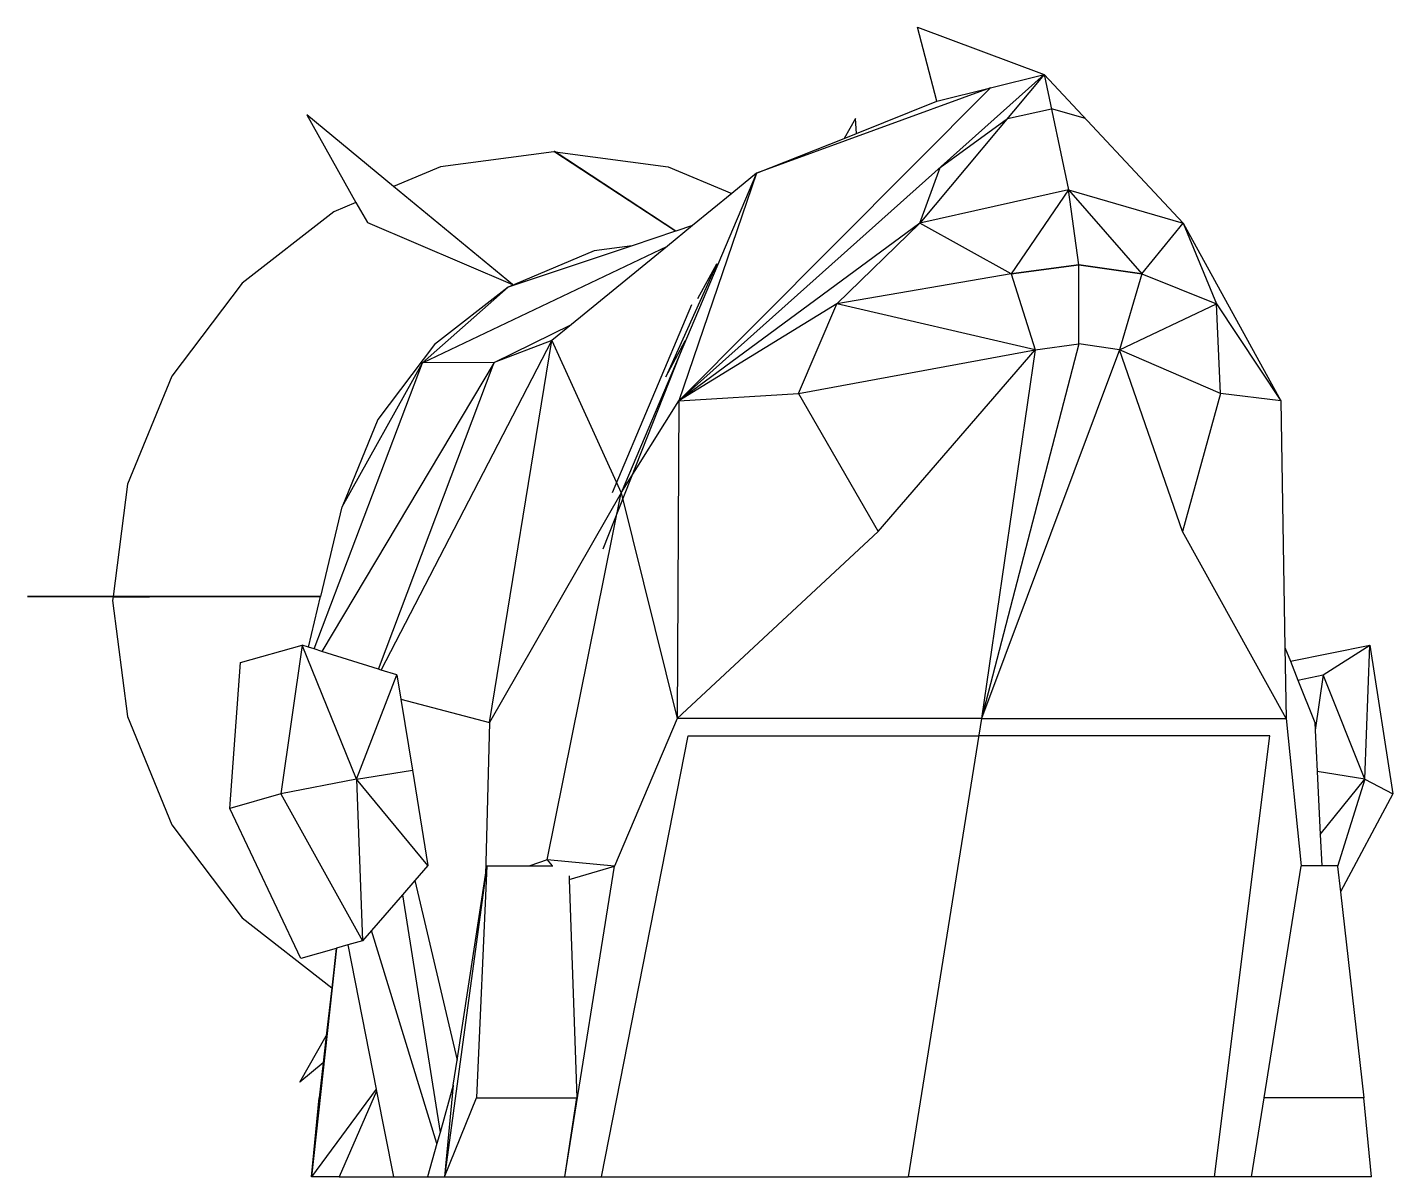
# Model space of a CAD drawing. Extents: x -580 to 438, y -429 to 429.
import ezdxf

# ---------------------------------------------------------------- set-up
doc = ezdxf.new("R2010")
doc.units = 0
doc.header["$MEASUREMENT"] = 0
doc.layers.get('0').update_dxf_attribs({"linetype": 'CONTINUOUS'})

msp = doc.modelspace()

# ---------------------------------------------------------------- linework, layer by layer
for p, q in [((98, 373.4), (83.7, 428.6)), ((83.7, 428.6), (178.1, 393.4)), ((-94.3, 150.1), (178.1, 393.4)), ((178.1, 393.4), (85.3, 282.5)), ((98, 373.4), (178.1, 393.4)), ((98, 373.4), (178.1, 393.4)), ((138.1, 383.4), (178.1, 393.4)), ((178.1, 393.4), (196.1, 307.4)), ((178.1, 393.4), (281.7, 282.5)), ((-94.3, 150.1), (138.1, 383.4)), ((138.1, 383.4), (-36.4, 319.7)), ((98, 373.4), (138.1, 383.4)), ((38.2, 349.5), (98, 373.4)), ((150.6, 360.5), (183.5, 367.8)), ((208.9, 360.5), (183.5, 367.8)), ((-371.8, 363.4), (-335.1, 298)), ((-307, 309.9), (-371.8, 363.4)), ((37.4, 360.6), (28.8, 345.7)), ((38.2, 349.5), (37.4, 360.6)), ((100.5, 324.1), (150.6, 360.5)), ((28.8, 345.7), (38.2, 349.5)), ((-36.4, 319.7), (28.8, 345.7)), ((-187.6, 335.8), (-272.1, 324.5)), ((-187.6, 335.9), (-187.2, 335.9)), ((-96.8, 276.5), (-187.6, 335.9)), ((-187.6, 335.9), (-187.6, 335.8)), ((-187.6, 335.8), (-187.6, 335.9)), ((-187.6, 335.8), (-187.6, 335.8)), ((-186.8, 335.9), (-187.2, 335.9)), ((-186.6, 335.8), (-186.8, 335.9)), ((-186.6, 335.8), (-102.2, 324.5)), ((-96.7, 276.5), (-186.6, 335.8)), ((-272.1, 324.5), (-307, 309.9)), ((-36.4, 319.7), (-137.3, 81.4)), ((-102.2, 324.5), (-54.9, 304.6)), ((-36.4, 319.7), (-94.3, 150.1)), ((-36.4, 319.7), (-54.9, 304.6)), ((85.3, 282.5), (100.5, 324.1)), ((-218.3, 236.7), (-307, 309.9)), ((196.1, 307.4), (85.3, 282.5)), ((196.1, 307.4), (153.4, 244.8)), ((203.9, 251.5), (196.1, 307.4)), ((196.1, 307.4), (250.8, 244.8)), ((196.1, 307.4), (281.7, 282.5)), ((-335.1, 298), (-351.6, 291.1)), ((-335.1, 298), (-326.6, 283)), ((-54.9, 304.6), (-84.1, 280.7)), ((-351.6, 291.1), (-419.9, 237.9)), ((-326.6, 283), (-218.3, 236.7)), ((-96.8, 276.5), (-129.2, 265.7)), ((-84.1, 280.7), (-102.9, 265.3)), ((-96.7, 276.5), (-96.8, 276.5)), ((-96.8, 276.5), (-96.8, 276.5)), ((-84.1, 280.7), (-96.7, 276.5)), ((-96.7, 276.5), (-96.7, 276.5)), ((85.3, 282.5), (-94.3, 150.1)), ((85.3, 282.5), (23.5, 222.3)), ((153.4, 244.8), (85.3, 282.5)), ((153.4, 244.8), (85.3, 282.5)), ((250.8, 244.8), (281.7, 282.5)), ((250.8, 244.8), (281.7, 282.5)), ((281.7, 282.5), (354.5, 150.1)), ((281.7, 282.5), (306.4, 222.3)), ((-285.4, 178.4), (-102.9, 265.3)), ((-129.2, 265.7), (-221.5, 234.9)), ((-102.9, 265.3), (-174.4, 206.9)), ((-129.2, 265.7), (-157.4, 261.9)), ((-157.4, 261.9), (-221.5, 234.9)), ((-66.1, 252.2), (-104, 167.9)), ((-80.2, 226.3), (-66.1, 252.2)), ((153.4, 244.8), (23.5, 222.3)), ((153.4, 244.8), (203.9, 251.5)), ((203.9, 251.5), (153.4, 244.8)), ((153.4, 244.8), (171.3, 188.1)), ((203.9, 192.5), (203.9, 251.5)), ((250.8, 244.8), (203.9, 251.5)), ((203.9, 251.5), (250.8, 244.8)), ((250.8, 244.8), (234.1, 188.1)), ((250.8, 244.8), (306.4, 222.3)), ((-419.9, 237.9), (-472.3, 168.5)), ((-221.5, 234.9), (-285.4, 178.4)), ((-221.5, 234.9), (-276.6, 192)), ((-84.8, 221.6), (-144.1, 81.4)), ((23.5, 222.3), (-94.3, 150.1)), ((-5.1, 155.4), (23.5, 222.3)), ((171.3, 188.1), (23.5, 222.3)), ((234.1, 188.1), (306.4, 222.3)), ((306.4, 222.3), (354.5, 150.1)), ((309.5, 155.4), (306.4, 222.3)), ((-232.1, 178.7), (-174.4, 206.9)), ((-174.4, 206.9), (-189, 195.1)), ((-316.2, -50.8), (-189, 195.1)), ((-235.4, -89.9), (-189, 195.1)), ((-189, 195.1), (-232.1, 178.7)), ((-189, 195.1), (-137.3, 81.4)), ((-89.6, 194.8), (-151, 39.5)), ((-104, 167.9), (-89.6, 194.8)), ((-276.6, 192), (-318.8, 136.1)), ((-5.1, 155.4), (171.3, 188.1)), ((54.2, 52.7), (171.3, 188.1)), ((203.9, 192.5), (131.4, -87)), ((171.3, 188.1), (131.4, -87)), ((234.1, 188.1), (131.4, -87)), ((171.3, 188.1), (203.9, 192.5)), ((234.1, 188.1), (203.9, 192.5)), ((309.5, 155.4), (234.1, 188.1)), ((281.1, 52.7), (234.1, 188.1)), ((-366.3, -35), (-285.4, 178.4)), ((-232.1, 178.7), (-360.5, -36.8)), ((-345.4, 71), (-285.4, 178.4)), ((-318.2, -50.1), (-232.1, 178.7)), ((-232.1, 178.7), (-285.4, 178.4)), ((-472.3, 168.5), (-505.3, 87.8)), ((-94.3, 150.1), (-5.1, 155.4)), ((-5.1, 155.4), (54.2, 52.7)), ((309.5, 155.4), (281.1, 52.7)), ((354.5, 150.1), (309.5, 155.4)), ((-137.3, 81.4), (-94.3, 150.1)), ((-94.3, 150.1), (-95.5, -87)), ((354.5, 150.1), (357.5, -33.9)), ((-318.8, 136.1), (-345.4, 71)), ((-505.3, 87.8), (-516.1, 4.1)), ((-137.3, 81.4), (-235.4, -89.9)), ((-192.6, -192.4), (-137.3, 81.4)), ((-137.3, 81.4), (-95.5, -87)), ((-361.3, 4.1), (-345.4, 71)), ((-95.5, -87), (54.2, 52.7)), ((358.4, -87), (281.1, 52.7)), ((-580.1, 4.1), (-516.1, 3.9)), ((-516.1, 4.1), (-580.1, 4.1)), ((-516.1, 3.9), (-516.5, 1.1)), ((-516.5, 1.1), (-505.3, -85.5)), ((-361.3, 4.1), (-516.1, 4.1)), ((-516.1, 3.9), (-489, 3.8)), ((-489, 3.8), (-361.4, 4.1)), ((-370.4, -33.7), (-361.4, 4.1)), ((-361.4, 4.1), (-361.3, 4.1)), ((-421.2, -45.2), (-375.3, -32.1)), ((-375.3, -32.1), (-391, -143)), ((-334.7, -132.2), (-375.3, -32.1)), ((-370.4, -33.7), (-375.3, -32.1)), ((-366.3, -35), (-370.4, -33.7)), ((-360.5, -36.8), (-366.3, -35)), ((-318.2, -50.1), (-360.5, -36.8)), ((357.5, -33.9), (361.6, -44.1)), ((357.5, -33.9), (358.4, -87)), ((361.6, -44.1), (420.8, -32.1)), ((386.1, -54.4), (420.8, -32.1)), ((417, -132.2), (420.8, -32.1)), ((420.8, -32.1), (437.9, -143)), ((-429.2, -153.9), (-421.2, -45.2)), ((-316.2, -50.8), (-318.2, -50.1)), ((-304.6, -54.4), (-316.2, -50.8)), ((361.6, -44.1), (367.2, -58.3)), ((-334.7, -132.2), (-304.6, -54.4)), ((-304.6, -54.4), (-301.7, -72.5)), ((367.2, -58.3), (386.1, -54.4)), ((367.2, -58.3), (379.8, -89.9)), ((386.1, -54.4), (380, -95.7)), ((417, -132.2), (386.1, -54.4)), ((-301.7, -72.5), (-235.4, -89.9)), ((-301.7, -72.5), (-293, -125.5)), ((-505.3, -85.5), (-472.3, -166.3)), ((-235.4, -89.9), (-238.5, -203.7)), ((-95.5, -87), (-142.2, -197)), ((131.4, -87), (-95.5, -87)), ((131.4, -87), (76.6, -428.6)), ((131.4, -87), (358.4, -87)), ((358.4, -87), (369.7, -196.7)), ((379.8, -89.9), (380, -95.7)), ((-151.9, -428.6), (-87.4, -99.7)), ((-87.4, -99.7), (129.4, -99.7)), ((346.2, -99.7), (129.4, -99.7)), ((305.1, -428.6), (346.2, -99.7)), ((380, -95.7), (381.5, -126.4)), ((-334.7, -132.2), (-391, -143)), ((-334.7, -132.2), (-293, -125.5)), ((-281.4, -196.5), (-334.7, -132.2)), ((-334.7, -132.2), (-330.3, -252.8)), ((-293, -125.5), (-281.4, -196.5)), ((417, -132.2), (381.5, -126.4)), ((381.5, -126.4), (383.8, -173.3)), ((383.8, -173.3), (417, -132.2)), ((417, -132.2), (396.7, -197.2)), ((417, -132.2), (437.9, -143)), ((-391, -143), (-429.2, -153.9)), ((-391, -143), (-330.3, -252.8)), ((437.9, -143), (398.9, -216.2)), ((-376.1, -265.8), (-429.2, -153.9)), ((-472.3, -166.3), (-419.9, -235.6)), ((383.8, -173.3), (385, -196.7)), ((-192.6, -192.4), (-205.4, -196.7)), ((-142.2, -197), (-192.6, -192.4)), ((-192.6, -192.4), (-188.8, -196.7)), ((-281.4, -196.5), (-291.1, -207.7)), ((-237.4, -196.7), (-269, -428.6)), ((-237.4, -196.7), (-245.2, -369.8)), ((-238.5, -203.7), (-237.4, -196.7)), ((-237.4, -196.7), (-205.4, -196.7)), ((-205.4, -196.7), (-188.8, -196.7)), ((-188.8, -196.7), (-188.4, -196.7)), ((-179.4, -428.6), (-142.2, -197)), ((-176, -206.9), (-142.2, -197)), ((342, -369.8), (369.7, -197)), ((369.7, -196.7), (369.7, -197)), ((385, -196.7), (369.7, -196.7)), ((396.6, -196.7), (385, -196.7)), ((396.6, -196.7), (396.7, -197.2)), ((396.7, -197.2), (398.9, -216.2)), ((-291.1, -207.7), (-300.4, -218.4)), ((-291.1, -207.7), (-259.6, -341.6)), ((-259.6, -341.6), (-238.5, -203.7)), ((-176.1, -204.2), (-176, -206.9)), ((-176, -206.9), (-170.4, -369.8)), ((-300.4, -218.4), (-323.5, -245)), ((-300.4, -218.4), (-272.4, -395.6)), ((398.9, -216.2), (416.4, -369.8)), ((-419.9, -235.6), (-353.1, -287.7)), ((-330.3, -252.8), (-341.1, -255.8)), ((-323.5, -245), (-330.3, -252.8)), ((-274.7, -403.9), (-323.5, -245)), ((-349.8, -258.3), (-376.1, -265.8)), ((-349.5, -258.2), (-368.3, -428.6)), ((-349.8, -258.3), (-353.1, -287.7)), ((-349.5, -258.2), (-349.8, -258.3)), ((-341.1, -255.8), (-349.5, -258.2)), ((-341.1, -255.8), (-320, -363.4)), ((-353.1, -287.7), (-357.2, -323.6)), ((-377, -358), (-357.2, -323.6)), ((-357.2, -323.6), (-359.5, -343.7)), ((-359.5, -343.7), (-377, -358)), ((-359.5, -343.7), (-362.5, -369.8)), ((-262.5, -360.3), (-259.6, -341.6)), ((-320, -363.4), (-368.3, -428.6)), ((-319.7, -364.8), (-347.7, -428.6)), ((-320, -363.4), (-319.7, -364.8)), ((-319.7, -364.8), (-307.2, -428.6)), ((-262.5, -360.3), (-272.4, -395.6)), ((-262.5, -360.3), (-269, -428.6)), ((-368.3, -428.6), (-362.5, -369.8)), ((-269, -428.6), (-245.2, -369.8)), ((-245.2, -369.8), (-170.4, -369.8)), ((-179.4, -428.6), (-170.4, -369.8)), ((332.6, -428.6), (342, -369.8)), ((416.4, -369.8), (342, -369.8)), ((422.2, -428.6), (416.4, -369.8)), ((-272.4, -395.6), (-274.7, -403.9)), ((-274.7, -403.9), (-281.7, -428.6)), ((-347.7, -428.6), (-368.3, -428.6)), ((-347.7, -428.6), (-307.2, -428.6)), ((-307.2, -428.6), (-281.7, -428.6)), ((-281.7, -428.6), (-269, -428.6)), ((-269, -428.6), (-179.4, -428.6)), ((-179.4, -428.6), (76.6, -428.6)), ((332.6, -428.6), (76.6, -428.6)), ((422.2, -428.6), (332.6, -428.6))]:
    msp.add_line(p, q)

doc.saveas('drawing.dxf')
